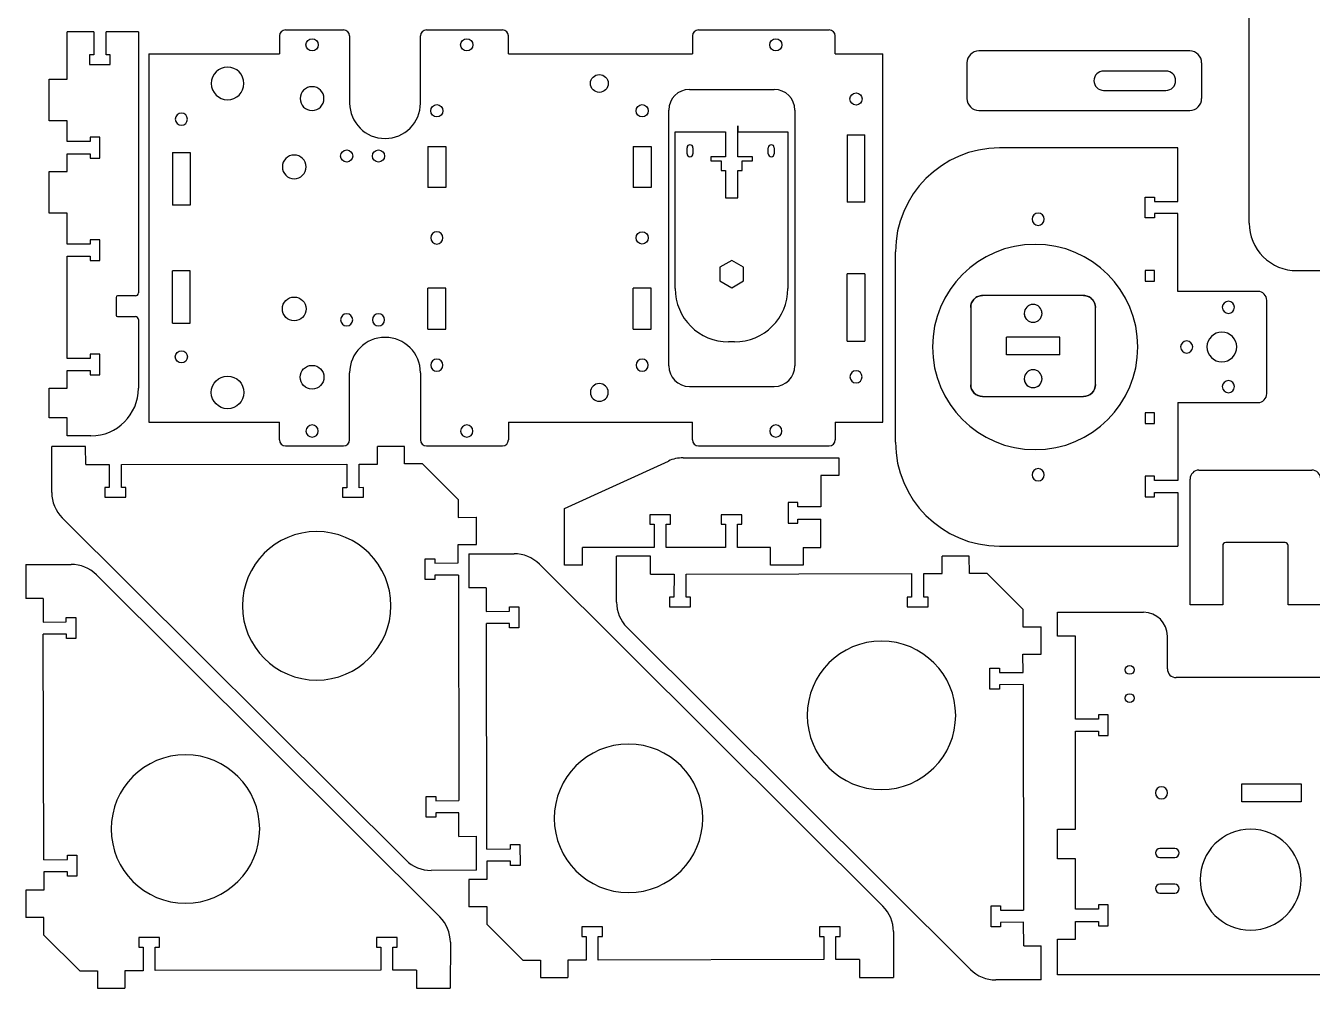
# Model space of a CAD drawing. Header units: millimetres. Extents: x 58 to 1328, y -752 to 2.
# Drawn here: x 57.9 to 491, y -751.8 to -427.8 of the extents above; entities that cross this region are included whole.
import ezdxf

# ---------------------------------------------------------------- set-up
doc = ezdxf.new("R2010")
doc.units = ezdxf.units.MM
doc.linetypes.add('HIDDEN', pattern=[9.525, 6.35, -3.175])
doc.layers.get('0').update_dxf_attribs({"color": 253, "lineweight": 70, "true_color": 0x8faf8f})
doc.layers.add('Hidden', color=38, linetype='HIDDEN', lineweight=70, true_color=0x482605)

msp = doc.modelspace()

# ---------------------------------------------------------------- linework, layer by layer
at = {"color": 38, "lineweight": -3, "true_color": 0x482605}
for p, q in [((469.81, -494.27), (469.81, -362.27)), ((80.86, -429.87), (71.86, -429.87)), ((71.86, -445.82), (71.86, -429.87)), ((80.86, -429.87), (80.86, -437.67)), ((95.86, -429.87), (84.96, -429.87)), ((84.96, -437.67), (84.96, -429.87)), ((95.86, -429.87), (95.86, -517.77)), ((143.33, -431.26), (143.33, -437.26)), ((145.33, -429.26), (164.96, -429.26)), ((166.96, -431.26), (166.96, -453.86)), ((190.83, -453.86), (190.83, -431.26)), ((192.83, -429.26), (218.44, -429.26)), ((220.44, -437.26), (220.44, -431.26)), ((282.4, -431.26), (282.4, -437.26)), ((284.4, -429.26), (328.45, -429.26)), ((330.45, -437.26), (330.45, -431.26)), ((99.33, -437.26), (143.33, -437.26)), ((99.33, -437.26), (99.33, -561.26)), ((220.44, -437.26), (282.4, -437.26)), ((330.45, -437.26), (346.45, -437.26)), ((346.45, -561.26), (346.45, -437.26)), ((79.41, -437.67), (79.41, -440.87)), ((80.86, -437.67), (79.41, -437.67)), ((79.41, -440.87), (86.41, -440.87)), ((86.41, -437.67), (84.96, -437.67)), ((86.41, -440.87), (86.41, -437.67)), ((65.86, -445.82), (71.86, -445.82)), ((65.86, -459.82), (65.86, -445.82)), ((281.39, -449.26), (309.89, -449.26)), ((274.39, -542.26), (274.39, -456.26)), ((316.89, -456.26), (316.89, -542.26)), ((71.86, -459.82), (65.86, -459.82)), ((71.86, -466.82), (71.86, -459.82)), ((297.65, -461.54), (297.65, -463.54)), ((297.65, -463.54), (297.65, -461.54)), ((297.65, -461.54), (297.65, -461.54)), ((79.66, -466.82), (71.86, -466.82)), ((79.66, -465.37), (79.66, -466.82)), ((82.86, -465.37), (79.66, -465.37)), ((82.86, -472.37), (82.86, -465.37)), ((276.57, -463.54), (293.55, -463.54)), ((276.57, -516.27), (276.57, -463.54)), ((293.55, -463.54), (293.55, -471.91)), ((297.65, -471.91), (297.65, -463.54)), ((297.65, -463.54), (314.52, -463.54)), ((314.52, -463.54), (314.52, -516.27)), ((334.45, -464.54), (340.45, -464.54)), ((334.45, -464.54), (334.45, -487.21)), ((340.45, -487.21), (340.45, -464.54)), ((71.86, -470.92), (79.66, -470.92)), ((71.86, -476.92), (71.86, -470.92)), ((79.66, -470.92), (79.66, -472.37)), ((107.33, -470.54), (113.33, -470.54)), ((107.33, -470.54), (107.33, -488.21)), ((113.33, -470.54), (113.33, -488.21)), ((193.33, -468.54), (193.33, -482.31)), ((193.33, -468.54), (199.33, -468.54)), ((199.33, -468.54), (199.33, -482.31)), ((262.45, -468.54), (262.45, -482.31)), ((262.45, -468.54), (268.45, -468.54)), ((268.45, -468.54), (268.45, -482.31)), ((280.55, -470.91), (280.55, -468.91)), ((282.55, -468.91), (282.55, -470.91)), ((288.55, -471.91), (288.55, -473.34)), ((293.55, -471.91), (288.55, -471.91)), ((302.55, -471.91), (297.65, -471.91)), ((302.55, -473.34), (302.55, -471.91)), ((307.91, -470.91), (307.91, -468.91)), ((309.91, -468.91), (309.91, -470.91)), ((445.75, -468.97), (385.75, -468.97)), ((445.75, -486.97), (445.75, -468.97)), ((79.66, -472.37), (82.86, -472.37)), ((288.55, -473.34), (292.1, -473.34)), ((292.1, -473.34), (292.1, -476.54)), ((299.1, -473.34), (302.55, -473.34)), ((299.1, -476.54), (299.1, -473.34)), ((65.86, -476.92), (71.86, -476.92)), ((65.86, -490.92), (65.86, -476.92)), ((292.1, -476.54), (293.55, -476.54)), ((293.55, -476.54), (293.55, -485.74)), ((297.65, -476.54), (299.1, -476.54)), ((297.65, -485.74), (297.65, -476.54)), ((199.33, -482.31), (193.33, -482.31)), ((268.45, -482.31), (262.45, -482.31)), ((113.33, -488.21), (107.33, -488.21)), ((293.55, -485.74), (297.65, -485.74)), ((340.45, -487.21), (334.45, -487.21)), ((434.75, -492.52), (434.75, -485.52)), ((434.75, -485.52), (437.95, -485.52)), ((437.95, -485.52), (437.95, -486.97)), ((437.95, -486.97), (445.75, -486.97)), ((71.86, -490.92), (65.86, -490.92)), ((71.86, -501.32), (71.86, -490.92)), ((437.95, -492.52), (434.75, -492.52)), ((445.75, -491.07), (437.95, -491.07)), ((437.95, -491.07), (437.95, -492.52)), ((445.75, -517.27), (445.75, -491.07)), ((79.66, -501.32), (71.86, -501.32)), ((79.66, -499.87), (79.66, -501.32)), ((82.86, -499.87), (79.66, -499.87)), ((82.86, -506.87), (82.86, -499.87)), ((71.86, -505.42), (79.66, -505.42)), ((71.86, -539.82), (71.86, -505.42)), ((79.66, -505.42), (79.66, -506.87)), ((350.75, -567.97), (350.75, -503.97)), ((79.66, -506.87), (82.86, -506.87)), ((113.33, -510.31), (107.33, -510.31)), ((107.33, -527.98), (107.33, -510.31)), ((113.33, -527.98), (113.33, -510.31)), ((295.61, -506.82), (291.61, -509.13)), ((291.61, -509.13), (291.61, -513.75)), ((299.61, -509.13), (295.61, -506.82)), ((299.61, -513.75), (299.61, -509.13)), ((434.75, -510.22), (434.75, -513.82)), ((437.95, -510.22), (434.75, -510.22)), ((437.95, -513.82), (437.95, -510.22)), ((485.81, -510.27), (1309.46, -510.27)), ((291.61, -513.75), (295.61, -516.06)), ((295.61, -516.06), (299.61, -513.75)), ((340.45, -511.31), (334.45, -511.31)), ((334.45, -533.98), (334.45, -511.31)), ((340.45, -511.31), (340.45, -533.98)), ((434.75, -513.82), (437.95, -513.82)), ((88.36, -519.27), (88.36, -525.22)), ((94.86, -518.77), (88.86, -518.77)), ((193.33, -529.98), (193.33, -516.21)), ((199.33, -516.21), (193.33, -516.21)), ((199.33, -529.98), (199.33, -516.21)), ((262.45, -529.98), (262.45, -516.21)), ((268.45, -516.21), (262.45, -516.21)), ((268.45, -529.98), (268.45, -516.21)), ((414.05, -518.65), (380.05, -518.65)), ((472.75, -517.27), (445.75, -517.27)), ((376.05, -522.65), (376.05, -548.65)), ((418.05, -548.65), (418.05, -522.65)), ((475.75, -551.67), (475.75, -520.27)), ((88.86, -525.72), (94.86, -525.72)), ((95.86, -526.72), (95.86, -549.87)), ((107.33, -527.98), (113.33, -527.98)), ((193.33, -529.98), (199.33, -529.98)), ((262.45, -529.98), (268.45, -529.98)), ((406.05, -532.65), (388.05, -532.65)), ((388.05, -538.65), (388.05, -532.65)), ((406.05, -538.65), (406.05, -532.65)), ((296.52, -534.27), (294.57, -534.27)), ((334.45, -533.98), (340.45, -533.98)), ((79.66, -539.82), (71.86, -539.82)), ((79.66, -538.37), (79.66, -539.82)), ((82.86, -538.37), (79.66, -538.37)), ((82.86, -545.37), (82.86, -538.37)), ((406.05, -538.65), (388.05, -538.65)), ((71.86, -543.92), (79.66, -543.92)), ((71.86, -549.87), (71.86, -543.92)), ((79.66, -543.92), (79.66, -545.37)), ((79.66, -545.37), (82.86, -545.37)), ((166.96, -567.26), (166.96, -544.66)), ((190.83, -544.66), (190.83, -567.26)), ((65.86, -549.87), (71.86, -549.87)), ((65.86, -559.87), (65.86, -549.87)), ((281.39, -549.26), (309.89, -549.26)), ((380.05, -552.65), (414.05, -552.65)), ((437.95, -558.12), (434.75, -558.12)), ((434.75, -558.12), (434.75, -561.72)), ((437.95, -561.72), (437.95, -558.12)), ((445.75, -554.67), (472.75, -554.67)), ((445.75, -554.67), (445.75, -580.87)), ((71.86, -559.87), (65.86, -559.87)), ((71.86, -565.87), (71.86, -559.87)), ((99.33, -561.26), (143.33, -561.26)), ((143.33, -567.26), (143.33, -561.26)), ((220.44, -561.26), (220.44, -567.26)), ((220.44, -561.26), (282.4, -561.26)), ((282.4, -567.26), (282.4, -561.26)), ((330.45, -561.26), (346.45, -561.26)), ((330.45, -561.26), (330.45, -567.26)), ((434.75, -561.72), (437.95, -561.72)), ((79.86, -565.87), (71.86, -565.87)), ((78.1, -569.46), (66.7, -569.46)), ((66.7, -584.97), (66.7, -569.46)), ((78.11, -575.57), (78.1, -569.46)), ((145.33, -569.26), (164.96, -569.26)), ((185.47, -569.46), (176.32, -569.46)), ((176.33, -575.37), (176.32, -569.46)), ((185.48, -575.35), (185.47, -569.46)), ((192.83, -569.26), (218.44, -569.26)), ((284.4, -569.26), (328.45, -569.26)), ((78.11, -575.57), (86.05, -575.56)), ((86.05, -575.56), (86.04, -583.32)), ((90.14, -575.55), (166.05, -575.39)), ((90.14, -583.31), (90.14, -575.55)), ((166.05, -575.39), (166.04, -583.34)), ((170.14, -575.38), (176.33, -575.37)), ((170.14, -583.33), (170.14, -575.38)), ((191.48, -575.34), (185.48, -575.35)), ((191.48, -575.34), (203.51, -587.31)), ((239.32, -590.28), (274.28, -574.36)), ((279.25, -573.28), (331.62, -573.28)), ((331.62, -573.28), (331.62, -579.28)), ((331.62, -579.28), (325.62, -579.28)), ((325.62, -579.28), (325.62, -589.77)), ((434.75, -579.42), (434.75, -586.42)), ((437.95, -579.42), (434.75, -579.42)), ((437.95, -580.87), (437.95, -579.42)), ((452.9, -577.41), (490.9, -577.41)), ((84.59, -583.32), (84.59, -586.52)), ((86.04, -583.32), (84.59, -583.32)), ((91.59, -583.31), (90.14, -583.31)), ((91.59, -586.51), (91.59, -583.31)), ((164.59, -583.34), (164.59, -586.54)), ((166.04, -583.34), (164.59, -583.34)), ((171.59, -583.32), (170.14, -583.33)), ((171.59, -586.52), (171.59, -583.32)), ((445.75, -580.87), (437.95, -580.87)), ((449.9, -622.79), (449.9, -580.41)), ((84.59, -586.52), (91.59, -586.51)), ((164.59, -586.54), (171.59, -586.52)), ((203.51, -587.31), (203.52, -593.31)), ((314.62, -588.32), (314.62, -595.32)), ((317.82, -588.32), (314.62, -588.32)), ((317.82, -589.77), (317.82, -588.32)), ((434.75, -586.42), (437.95, -586.42)), ((437.95, -584.97), (445.75, -584.97)), ((437.95, -586.42), (437.95, -584.97)), ((445.75, -584.97), (445.75, -602.97)), ((203.52, -593.31), (209.52, -593.3)), ((209.52, -593.3), (209.65, -593.42)), ((239.32, -609.46), (239.32, -590.28)), ((268.02, -592.46), (268.02, -595.66)), ((275.02, -592.46), (268.02, -592.46)), ((275.02, -595.66), (275.02, -592.46)), ((292.02, -592.46), (292.02, -595.66)), ((299.02, -592.46), (292.02, -592.46)), ((299.02, -595.66), (299.02, -592.46)), ((325.62, -589.77), (317.82, -589.77)), ((70.23, -593.48), (185.87, -708.64)), ((209.65, -602.45), (209.65, -593.42)), ((268.02, -595.66), (269.47, -595.66)), ((269.47, -595.66), (269.47, -603.46)), ((273.57, -595.66), (275.02, -595.66)), ((273.57, -603.46), (273.57, -595.66)), ((292.02, -595.66), (293.47, -595.66)), ((293.47, -595.66), (293.47, -603.46)), ((297.57, -595.66), (299.02, -595.66)), ((297.57, -603.46), (297.57, -595.66)), ((314.62, -595.32), (317.82, -595.32)), ((317.82, -593.87), (325.62, -593.87)), ((317.82, -595.32), (317.82, -593.87)), ((325.62, -603.46), (325.62, -593.87)), ((481.9, -601.79), (461.9, -601.79)), ((203.54, -602.46), (209.65, -602.45)), ((203.56, -608.66), (203.54, -602.46)), ((207.09, -605.64), (222.35, -605.57)), ((207.09, -605.64), (207.09, -617.04)), ((245.32, -609.46), (245.32, -603.46)), ((269.47, -603.46), (245.32, -603.46)), ((268.22, -606.34), (256.82, -606.34)), ((256.82, -621.85), (256.82, -606.34)), ((268.23, -612.45), (268.22, -606.34)), ((293.47, -603.46), (273.57, -603.46)), ((308.62, -603.46), (297.57, -603.46)), ((308.62, -609.46), (308.62, -603.46)), ((319.62, -603.46), (325.62, -603.46)), ((319.62, -603.46), (319.62, -609.46)), ((375.59, -606.34), (366.44, -606.34)), ((366.45, -612.25), (366.44, -606.34)), ((375.6, -612.23), (375.59, -606.34)), ((385.75, -602.97), (445.75, -602.97)), ((460.9, -602.79), (460.9, -622.79)), ((482.9, -622.79), (482.9, -602.79)), ((57.93, -609.22), (73.19, -609.15)), ((57.93, -609.22), (57.93, -620.62)), ((192.41, -607.25), (195.61, -607.24)), ((192.43, -614.25), (192.41, -607.25)), ((195.61, -607.24), (195.61, -608.69)), ((195.61, -608.69), (203.56, -608.66)), ((346.51, -724.23), (230.87, -609.07)), ((245.32, -609.46), (239.32, -609.46)), ((319.62, -609.46), (308.62, -609.46)), ((197.35, -727.81), (81.71, -612.65)), ((195.63, -614.24), (192.43, -614.25)), ((203.57, -612.75), (195.62, -612.79)), ((195.62, -612.79), (195.63, -614.24)), ((203.57, -612.75), (203.74, -688.66)), ((268.23, -612.45), (276.17, -612.44)), ((276.17, -612.44), (276.16, -620.2)), ((280.26, -612.43), (356.17, -612.27)), ((280.26, -620.19), (280.26, -612.43)), ((356.17, -612.27), (356.16, -620.22)), ((360.26, -612.26), (366.45, -612.25)), ((360.26, -620.21), (360.26, -612.26)), ((381.6, -612.22), (375.6, -612.23)), ((381.6, -612.22), (393.63, -624.19)), ((212.97, -617.03), (207.09, -617.04)), ((212.97, -617.03), (212.99, -624.96)), ((63.81, -620.61), (57.93, -620.62)), ((63.81, -620.61), (63.83, -628.54)), ((220.74, -623.48), (223.94, -623.46)), ((220.75, -624.93), (220.74, -623.48)), ((223.94, -623.46), (223.96, -630.46)), ((274.71, -620.2), (274.71, -623.4)), ((276.16, -620.2), (274.71, -620.2)), ((274.71, -623.4), (281.71, -623.39)), ((281.71, -620.19), (280.26, -620.19)), ((281.71, -623.39), (281.71, -620.19)), ((354.71, -620.22), (354.71, -623.42)), ((356.16, -620.22), (354.71, -620.22)), ((354.71, -623.42), (361.71, -623.4)), ((361.71, -620.2), (360.26, -620.21)), ((361.71, -623.4), (361.71, -620.2)), ((460.9, -622.79), (449.9, -622.79)), ((493.9, -622.79), (482.9, -622.79)), ((71.58, -627.06), (74.78, -627.04)), ((71.59, -628.51), (71.58, -627.06)), ((74.78, -627.04), (74.8, -634.04)), ((212.99, -624.96), (220.75, -624.93)), ((393.63, -624.19), (393.64, -630.19)), ((405.28, -633.27), (405.28, -625.27)), ((405.28, -625.27), (434.25, -625.27)), ((405.28, -633.27), (405.28, -625.27)), ((63.83, -628.54), (71.59, -628.51)), ((220.76, -629.02), (213, -629.05)), ((213.17, -704.96), (213, -629.05)), ((220.76, -630.47), (220.76, -629.02)), ((223.96, -630.46), (220.76, -630.47)), ((260.35, -630.36), (375.99, -745.52)), ((393.64, -630.19), (399.64, -630.18)), ((399.64, -630.18), (399.77, -630.3)), ((399.77, -639.33), (399.77, -630.3)), ((71.6, -632.6), (63.84, -632.63)), ((64.01, -708.54), (63.84, -632.63)), ((71.6, -634.05), (71.6, -632.6)), ((74.8, -634.04), (71.6, -634.05)), ((411.28, -633.27), (405.28, -633.27)), ((411.28, -661.22), (411.28, -633.27)), ((411.28, -661.22), (411.28, -633.27)), ((442.25, -644.27), (442.25, -633.27)), ((393.66, -639.34), (399.77, -639.33)), ((393.68, -645.54), (393.66, -639.34)), ((382.53, -644.13), (385.73, -644.12)), ((382.55, -651.13), (382.53, -644.13)), ((385.73, -644.12), (385.73, -645.57)), ((385.73, -645.57), (393.68, -645.54)), ((393.69, -649.63), (385.74, -649.67)), ((385.74, -649.67), (385.75, -651.12)), ((393.69, -649.63), (393.86, -725.54)), ((1198.3, -647.27), (445.25, -647.27)), ((385.75, -651.12), (382.55, -651.13)), ((419.08, -661.22), (411.28, -661.22)), ((419.08, -659.77), (419.08, -661.22)), ((422.28, -659.77), (419.08, -659.77)), ((422.28, -666.77), (422.28, -659.77)), ((411.28, -698.27), (411.28, -665.32)), ((411.28, -698.27), (411.28, -665.32)), ((411.28, -665.32), (419.08, -665.32)), ((419.08, -665.32), (419.08, -666.77)), ((419.08, -666.77), (422.28, -666.77)), ((467.33, -683.06), (487.33, -683.06)), ((467.33, -689.06), (467.33, -683.06)), ((487.33, -683.06), (487.33, -689.06)), ((192.78, -687.25), (195.98, -687.24)), ((192.79, -694.25), (192.78, -687.25)), ((195.98, -687.24), (195.98, -688.69)), ((195.98, -688.69), (203.74, -688.66)), ((203.75, -692.75), (195.99, -692.78)), ((195.99, -692.78), (195.99, -694.23)), ((203.77, -700.69), (203.75, -692.75)), ((487.33, -689.06), (467.33, -689.06)), ((195.99, -694.23), (192.79, -694.25)), ((203.77, -700.69), (209.65, -700.67)), ((209.65, -712.07), (209.65, -700.67)), ((405.28, -708.27), (405.28, -698.27)), ((405.28, -708.27), (405.28, -698.27)), ((405.28, -698.27), (411.28, -698.27)), ((213.17, -704.96), (221.12, -704.93)), ((221.11, -703.48), (224.31, -703.46)), ((221.12, -704.93), (221.11, -703.48)), ((224.31, -703.46), (224.33, -710.46)), ((444.77, -704.77), (439.77, -704.77)), ((64.01, -708.54), (71.96, -708.51)), ((71.95, -707.06), (75.15, -707.04)), ((71.96, -708.51), (71.95, -707.06)), ((75.15, -707.04), (75.17, -714.04)), ((221.12, -709.02), (213.18, -709.05)), ((213.18, -709.05), (213.19, -715.25)), ((221.13, -710.47), (221.12, -709.02)), ((411.28, -708.27), (405.28, -708.27)), ((411.28, -725.22), (411.28, -708.27)), ((411.28, -725.22), (411.28, -708.27)), ((439.77, -707.77), (444.77, -707.77)), ((71.96, -712.6), (64.02, -712.63)), ((64.02, -712.63), (64.03, -718.83)), ((71.97, -714.05), (71.96, -712.6)), ((75.17, -714.04), (71.97, -714.05)), ((209.65, -712.07), (194.39, -712.14)), ((224.33, -710.46), (221.13, -710.47)), ((64.03, -718.83), (57.93, -718.84)), ((57.93, -718.84), (57.93, -727.87)), ((213.19, -715.25), (207.09, -715.26)), ((207.09, -715.26), (207.09, -724.29)), ((444.77, -716.77), (439.77, -716.77)), ((439.77, -719.77), (444.77, -719.77)), ((207.22, -724.41), (207.09, -724.29)), ((213.22, -724.4), (207.22, -724.41)), ((213.23, -730.4), (213.22, -724.4)), ((382.9, -724.13), (386.1, -724.12)), ((382.91, -731.13), (382.9, -724.13)), ((386.1, -724.12), (386.1, -725.57)), ((386.1, -725.57), (393.86, -725.54)), ((419.08, -725.22), (411.28, -725.22)), ((422.28, -723.77), (419.08, -723.77)), ((419.08, -723.77), (419.08, -725.22)), ((422.28, -730.77), (422.28, -723.77)), ((58.06, -727.99), (57.93, -727.87)), ((64.06, -727.98), (58.06, -727.99)), ((64.07, -733.98), (64.06, -727.98)), ((225.26, -742.37), (213.23, -730.4)), ((252.14, -731.17), (245.14, -731.19)), ((245.14, -731.19), (245.15, -734.39)), ((252.14, -734.37), (252.14, -731.17)), ((332.14, -731.19), (325.14, -731.2)), ((325.14, -731.2), (325.15, -734.4)), ((332.14, -734.39), (332.14, -731.19)), ((386.11, -731.11), (382.91, -731.13)), ((393.87, -729.63), (386.11, -729.66)), ((386.11, -729.66), (386.11, -731.11)), ((393.89, -737.57), (393.87, -729.63)), ((411.28, -735.27), (411.28, -729.32)), ((411.28, -735.27), (411.28, -729.32)), ((411.28, -729.32), (419.08, -729.32)), ((419.08, -729.32), (419.08, -730.77)), ((419.08, -730.77), (422.28, -730.77)), ((76.1, -745.95), (64.07, -733.98)), ((102.98, -734.75), (95.98, -734.77)), ((95.98, -734.77), (95.99, -737.97)), ((102.98, -737.95), (102.98, -734.75)), ((182.98, -734.77), (175.98, -734.78)), ((175.98, -734.78), (175.99, -737.98)), ((182.98, -737.97), (182.98, -734.77)), ((245.15, -734.39), (246.6, -734.38)), ((246.6, -734.38), (246.6, -742.33)), ((250.69, -742.32), (250.69, -734.37)), ((250.69, -734.37), (252.14, -734.37)), ((325.15, -734.4), (326.6, -734.4)), ((326.6, -734.4), (326.6, -742.16)), ((330.69, -742.15), (330.69, -734.39)), ((330.69, -734.39), (332.14, -734.39)), ((350.04, -732.74), (350.03, -748.25)), ((405.28, -747.27), (405.28, -735.27)), ((405.28, -747.27), (405.28, -735.27)), ((405.28, -735.27), (411.28, -735.27)), ((95.99, -737.97), (97.44, -737.96)), ((97.44, -737.96), (97.44, -745.91)), ((101.53, -745.9), (101.53, -737.95)), ((101.53, -737.95), (102.98, -737.95)), ((175.99, -737.98), (177.44, -737.98)), ((177.44, -737.98), (177.44, -745.74)), ((181.53, -745.73), (181.53, -737.97)), ((181.53, -737.97), (182.98, -737.97)), ((200.88, -736.32), (200.87, -751.83)), ((393.89, -737.57), (399.77, -737.55)), ((399.77, -748.95), (399.77, -737.55)), ((225.26, -742.37), (231.25, -742.36)), ((231.25, -742.36), (231.27, -748.25)), ((246.6, -742.33), (240.41, -742.34)), ((240.41, -742.34), (240.42, -748.25)), ((326.6, -742.16), (250.69, -742.32)), ((338.63, -742.14), (330.69, -742.15)), ((338.63, -742.14), (338.64, -748.25)), ((76.1, -745.95), (82.09, -745.94)), ((82.09, -745.94), (82.11, -751.83)), ((97.44, -745.91), (91.25, -745.92)), ((91.25, -745.92), (91.26, -751.83)), ((177.44, -745.74), (101.53, -745.9)), ((189.47, -745.72), (181.53, -745.73)), ((189.47, -745.72), (189.48, -751.83)), ((231.27, -748.25), (240.42, -748.25)), ((338.64, -748.25), (350.03, -748.25)), ((399.77, -748.95), (384.51, -749.02)), ((663.76, -747.27), (405.28, -747.27)), ((82.11, -751.83), (91.26, -751.83)), ((189.48, -751.83), (200.87, -751.83))]:
    msp.add_line(p, q, dxfattribs=at)
at = {"color": 98, "lineweight": -3, "true_color": 0x054805}
for p, q in [((449.8, -436.33), (378.8, -436.33)), ((374.8, -440.33), (374.8, -452.33)), ((453.8, -440.33), (453.8, -452.33)), ((441.8, -443.08), (420.8, -443.08)), ((420.8, -449.58), (441.8, -449.58)), ((378.8, -456.33), (449.8, -456.33))]:
    msp.add_line(p, q, dxfattribs=at)
at = {"color": 38, "lineweight": -3, "true_color": 0x482605}
for centre, radius in [((154.33, -434.26), 2.05), ((206.39, -434.26), 2.05), ((310.45, -434.26), 2.05), ((251.03, -447.26), 3), ((196.33, -456.45), 2.05), ((265.45, -456.45), 2.05), ((337.45, -452.49), 2.05), ((165.98, -471.69), 2.05), ((176.68, -471.69), 2.05), ((265.45, -499.26), 2.05), ((148.32, -523.16), 4), ((110.33, -539.26), 2.05), ((154.32, -546.16), 4), ((125.89, -551.26), 5.5), ((429.55, -644.65), 1.5), ((429.55, -654.17), 1.5)]:
    msp.add_circle(centre, radius, dxfattribs=at)
at = {"color": 38, "lineweight": -3, "true_color": 0x482605, "extrusion": (-4.8491e-15, 5.55112e-17, -1)}
for centre, radius in [((-125.89, -447.26), 5.5), ((-110.33, -459.26), 2.05), ((-196.33, -499.26), 2.05), ((-196.33, -542.07), 2.05), ((-265.45, -542.07), 2.05), ((-337.45, -546.03), 2.05), ((-154.33, -564.26), 2.05), ((-206.39, -564.26), 2.05), ((-310.45, -564.26), 2.05)]:
    msp.add_circle(centre, radius, dxfattribs=at)
at = {"color": 38, "lineweight": -3, "true_color": 0x482605, "extrusion": (6.78696e-15, 5.55112e-17, -1)}
msp.add_circle((-154.32, -452.36), 4, dxfattribs=at)
at = {"color": 38, "lineweight": -3, "true_color": 0x482605, "extrusion": (6.78697e-15, 5.55112e-17, -1)}
msp.add_circle((-148.32, -475.36), 4, dxfattribs=at)
at = {"color": 38, "lineweight": -3, "true_color": 0x482605, "extrusion": (8.67362e-19, -8.38386e-16, -1)}
for centre, radius in [((-398.75, -492.97), 2.05), ((-397.75, -535.97), 34.55), ((-462.8, -522.62), 2.05), ((-448.75, -535.97), 2.05), ((-462.8, -549.32), 2.05), ((-398.75, -578.97), 2.05)]:
    msp.add_circle(centre, radius, dxfattribs=at)
at = {"color": 38, "lineweight": -3, "true_color": 0x482605, "extrusion": (-4.8491e-15, 8.54774e-15, -1)}
msp.add_circle((-165.98, -526.83), 2.05, dxfattribs=at)
at = {"color": 38, "lineweight": -3, "true_color": 0x482605, "extrusion": (-4.8491e-15, 8.62502e-15, -1)}
msp.add_circle((-176.68, -526.83), 2.05, dxfattribs=at)
at = {"color": 38, "lineweight": -3, "true_color": 0x482605, "extrusion": (8.03932e-16, 5.52561e-16, -1)}
msp.add_circle((-460.6, -535.97), 5, dxfattribs=at)
at = {"color": 38, "lineweight": -3, "true_color": 0x482605, "extrusion": (-1.40978e-15, 5.55112e-17, -1)}
msp.add_circle((-251.03, -551.26), 3, dxfattribs=at)
at = {"color": 38, "lineweight": -3, "true_color": 0x482605, "extrusion": (4.27612e-15, 1.16741e-16, -1)}
for centre in [(-155.88, -623.08), (-346, -659.96)]:
    msp.add_circle(centre, 25, dxfattribs=at)
at = {"color": 38, "lineweight": -3, "true_color": 0x482605, "extrusion": (-4.27439e-15, -5.71917e-18, -1)}
for centre in [(-260.85, -694.63), (-111.69, -698.21)]:
    msp.add_circle(centre, 25, dxfattribs=at)
at = {"color": 38, "lineweight": -3, "true_color": 0x482605, "extrusion": (3.43815e-15, -5.71917e-18, -1)}
for centre, radius in [((-440.27, -686.06), 2.05), ((-470.28, -715.27), 17)]:
    msp.add_circle(centre, radius, dxfattribs=at)
at = {"color": 38, "lineweight": -3, "true_color": 0x482605}
for centre, radius, start, end in [((145.33, -431.26), 2, 90, 180), ((164.96, -431.26), 2, 0, 90), ((192.83, -431.26), 2, 90, 180), ((218.44, -431.26), 2, 0, 90), ((284.4, -431.26), 2, 90, 180), ((328.45, -431.26), 2, 0, 90), ((281.39, -456.26), 7, 90, 180), ((309.89, -456.26), 7, 0, 90), ((178.9, -453.86), 11.93, 180, 0), ((281.55, -468.91), 1, 0, 180), ((281.55, -470.91), 1, 180, 0), ((308.91, -468.91), 1, 0, 180), ((308.91, -470.91), 1, 180, 0), ((385.75, -503.97), 35, 90, 180), ((485.81, -494.27), 16, 179.9998, 270), ((88.86, -519.27), 0.5, 90, 180), ((94.86, -517.77), 1, 270, 0), ((294.57, -516.27), 18, 180, 270), ((296.52, -516.27), 18, 270, 0), ((472.75, -520.27), 3, 360, 90), ((88.86, -525.22), 0.5, 180, 270), ((94.86, -526.72), 1, 360, 90), ((178.9, -544.66), 11.93, 0, 180), ((281.39, -542.26), 7, 180, 270), ((309.89, -542.26), 7, 270, 0), ((79.86, -549.87), 16, 270, 0), ((472.75, -551.67), 3, 270, 360), ((145.33, -567.26), 2, 180, 270), ((164.96, -567.26), 2, 270, 360), ((192.83, -567.26), 2, 180, 270), ((218.44, -567.26), 2, 270, 360), ((284.4, -567.26), 2, 180, 270), ((328.45, -567.26), 2, 270, 360), ((385.75, -567.97), 35, 180, 270), ((279.25, -585.28), 12, 90, 114.4743), ((452.9, -580.41), 3, 90, 180), ((490.9, -580.41), 3, 360, 90), ((78.7, -584.97), 12, 179.9869, 225.1178), ((461.9, -602.79), 1, 90, 180), ((481.9, -602.79), 1, 0, 90), ((222.4, -617.57), 12, 45.1178, 90.2628), ((73.24, -621.15), 12, 45.1178, 90.2628), ((268.82, -621.85), 12, 179.9869, 225.1178), ((434.25, -633.27), 8, 0, 90), ((445.25, -644.27), 3, 180, 270), ((439.77, -706.27), 1.5, 90, 270), ((444.77, -706.27), 1.5, 270, 90), ((194.34, -700.14), 12, 225.1178, 270.2628), ((439.77, -718.27), 1.5, 90, 270), ((444.77, -718.27), 1.5, 270, 90), ((338.04, -732.74), 12, 359.9869, 45.1178), ((188.88, -736.32), 12, 359.9869, 45.1178), ((384.46, -737.02), 12, 225.1178, 270.2628)]:
    msp.add_arc(centre, radius, start, end, dxfattribs=at)
at = {"color": 98, "lineweight": -3, "true_color": 0x054805}
for centre, radius, start, end in [((378.8, -440.33), 4, 90, 180), ((449.8, -440.33), 4, 0, 90), ((420.8, -446.33), 3.25, 90, 270), ((441.8, -446.33), 3.25, 270, 90), ((378.8, -452.33), 4, 180, 270), ((449.8, -452.33), 4, 270, 0)]:
    msp.add_arc(centre, radius, start, end, dxfattribs=at)
at = {"color": 38, "lineweight": -3, "true_color": 0x482605, "extrusion": (-1.07364e-35, -1.23259e-32, -1)}
for centre, start_param, end_param in [((380.05, -522.65), 3.140725, 4.711521), ((414.05, -522.65), 4.711521, 6.282317), ((414.05, -548.65), 6.282317, 7.853114)]:
    msp.add_ellipse(centre, major_axis=(4, 0), ratio=1, start_param=start_param, end_param=end_param, dxfattribs=at)
for centre in [(397.06, -524.65), (397.06, -546.65)]:
    msp.add_ellipse(centre, major_axis=(3, 0), ratio=1, dxfattribs=at)
at = {"color": 38, "lineweight": -3, "true_color": 0x482605, "extrusion": (-2.14727e-35, -2.46519e-32, -1)}
msp.add_ellipse((380.05, -548.65), major_axis=(4, 0), ratio=1, start_param=1.569928, end_param=3.140725, dxfattribs=at)
at = {"color": 38, "lineweight": -3, "true_color": 0x482605}
for centre, start_param, end_param in [((380.05, -548.65), 0.000868, 1.571664), ((414.05, -548.65), 1.571664, 3.142461)]:
    msp.add_ellipse(centre, major_axis=(-4, 0), ratio=1, start_param=start_param, end_param=end_param, dxfattribs=at)
at = {"layer": 'Hidden', "lineweight": -3}
for p, q in [((380.05, -518.65), (380.05, -518.65)), ((414.05, -518.65), (414.05, -518.65)), ((376.05, -522.65), (376.05, -522.65)), ((418.05, -522.65), (418.05, -522.65)), ((388.05, -532.65), (388.05, -532.65)), ((406.05, -532.65), (406.05, -532.65)), ((388.05, -538.65), (388.05, -538.65)), ((406.05, -538.65), (406.05, -538.65)), ((376.05, -548.65), (376.05, -548.65)), ((418.05, -548.65), (418.05, -548.65)), ((380.05, -552.65), (380.05, -552.65)), ((414.05, -552.65), (414.05, -552.65)), ((405.28, -625.27), (405.28, -625.27)), ((405.28, -633.27), (405.28, -633.27)), ((411.28, -633.27), (411.28, -633.27)), ((411.28, -661.22), (411.28, -661.22)), ((411.28, -665.32), (411.28, -665.32)), ((405.28, -698.27), (405.28, -698.27)), ((411.28, -698.27), (411.28, -698.27)), ((405.28, -708.27), (405.28, -708.27)), ((411.28, -708.27), (411.28, -708.27)), ((411.28, -725.22), (411.28, -725.22)), ((411.28, -729.32), (411.28, -729.32)), ((405.28, -735.27), (405.28, -735.27)), ((411.28, -735.27), (411.28, -735.27)), ((405.28, -747.27), (405.28, -747.27))]:
    msp.add_line(p, q, dxfattribs=at)
for centre, start_param, end_param in [((380.05, -522.65), 4.713257, 6.284053), ((414.05, -522.65), 3.142461, 4.713257)]:
    msp.add_ellipse(centre, major_axis=(-4, 0), ratio=1, start_param=start_param, end_param=end_param, dxfattribs=at)
at = {"layer": 'Hidden', "lineweight": -3, "extrusion": (-1.07364e-35, -1.23259e-32, -1)}
for centre in [(397.06, -524.65), (397.06, -546.65)]:
    msp.add_ellipse(centre, major_axis=(3, 0), ratio=1, dxfattribs=at)

doc.saveas('drawing.dxf')
